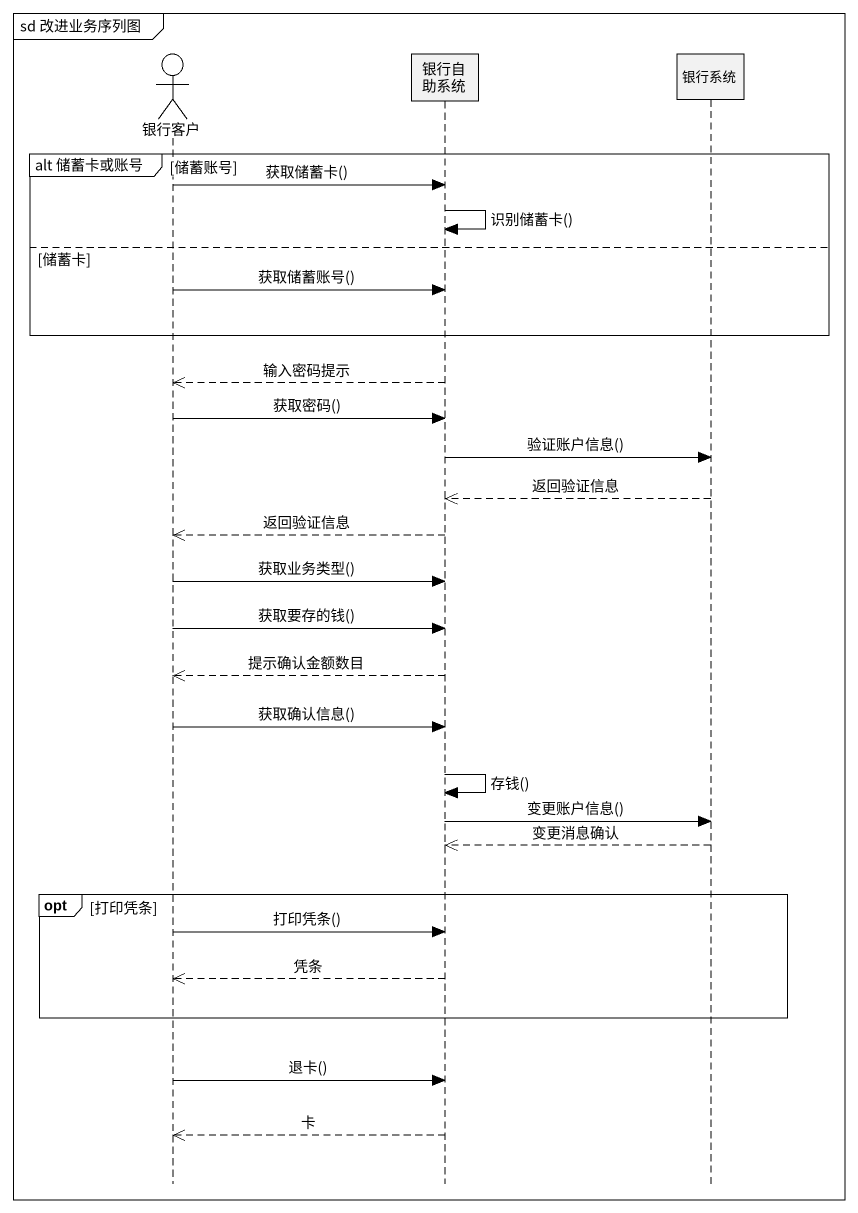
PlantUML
@startuml
mainframe sd 改进业务序列图
hide footbox
actor 银行客户
participant 银行自助系统
participant 银行系统

group alt 储蓄卡或账号 [储蓄账号]
  银行客户 -> 银行自助系统 : 获取储蓄卡()
  银行自助系统 -> 银行自助系统 : 识别储蓄卡()
else 储蓄卡
  银行客户 -> 银行自助系统 : 获取储蓄账号()
end
银行自助系统 -->> 银行客户 : 输入密码提示
银行客户 -> 银行自助系统 : 获取密码()
银行自助系统 -> 银行系统 : 验证账户信息()
银行系统 -->> 银行自助系统 : 返回验证信息
银行自助系统 -->> 银行客户 : 返回验证信息
银行客户 -> 银行自助系统 : 获取业务类型()
银行客户 -> 银行自助系统 : 获取要存的钱()
银行自助系统 -->> 银行客户 : 提示确认金额数目
银行客户 -> 银行自助系统 : 获取确认信息()
银行自助系统 -> 银行自助系统 : 存钱()
银行自助系统 -> 银行系统 : 变更账户信息()
银行系统 -->> 银行自助系统 : 变更消息确认
opt 打印凭条
  银行客户 -> 银行自助系统 : 打印凭条()
  银行自助系统 -->> 银行客户 : 凭条
end
银行客户 -> 银行自助系统 : 退卡()
银行自助系统 -->> 银行客户 : 卡
@enduml
